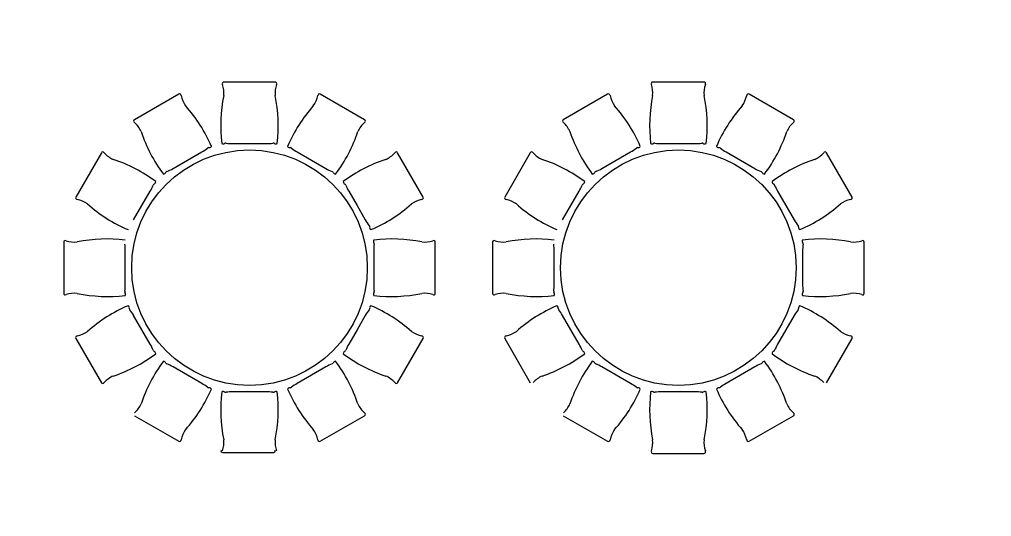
# Model space of a CAD drawing. Header units: millimetres. Extents: x 1443065 to 1517367, y 3763150 to 3779068.
# Drawn here: x 1447799 to 1448555, y 3766466 to 3766853 of the extents above; entities that cross this region are included whole.
import ezdxf

# ---------------------------------------------------------------- set-up
doc = ezdxf.new("R2010")
doc.units = ezdxf.units.MM
doc.layers.add('m-TAR_duvar', color=8, linetype='Continuous')
doc.layers.add('m-TFR_vitrifiye', color=1, linetype='Continuous')

msp = doc.modelspace()

# ---------------------------------------------------------------- hatches: boundary and pattern name
at = {"layer": 'm-TAR_duvar'}
h = msp.add_hatch(dxfattribs=at)
h.set_pattern_fill('ANSI33', color=256, scale=2)
h.set_pattern_definition([(45, (27620.463, -87954.953), (-8.98025612, 8.98025612), []), (45, (27629.443, -87954.953), (-8.98025612, 8.98025612), [6.35, -3.175])])
h.paths.add_polyline_path([(1454794.44, 3768891.25), (1454777.28, 3769060.22), (1454740.17, 3769224.96), (1454678.91, 3769382.58), (1454596.91, 3769530.2), (1454495.37, 3769665.05), (1454375.86, 3769783.46), (1454239.69, 3769884.92), (1454091.6, 3769966), (1453859.58, 3770075.21), (1453406.13, 3770314.52), (1453184.71, 3770444.62), (1451716.99, 3771328.64), (1451249.47, 3771588.02), (1451035.26, 3771685.46), (1450763.61, 3771809.03), (1450409.17, 3771939.61), (1448897.84, 3772143.01), (1447435.26, 3772002.72), (1445092.32, 3771120.18), (1445146.3, 3764847.08), (1454849.85, 3764847.08)])
h.paths.add_polyline_path([(1445185.96, 3764887.08), (1445132.56, 3771092.6), (1447444.38, 3771963.41), (1448897.07, 3772102.76), (1450399.48, 3771900.56), (1450748.39, 3771772.01), (1451018.7, 3771649.05), (1451231.46, 3771552.27), (1451696.97, 3771294), (1453164.25, 3770410.24), (1453386.65, 3770279.57), (1453841.71, 3770039.41), (1454073.47, 3769930.33), (1454218.03, 3769851.17), (1454349.7, 3769753.07), (1454465.16, 3769638.67), (1454563.29, 3769508.35), (1454642.62, 3769365.55), (1454701.81, 3769213.26), (1454737.73, 3769053.78), (1454754.47, 3768888.95), (1454809.3, 3764887.08)], flags=16)
h.paths.add_polyline_path([(1452002.28, 3765847.08), (1451882.28, 3765847.08), (1451882.28, 3765967.08), (1452002.28, 3765967.08)], flags=0)
h.paths.add_polyline_path([(1452782.41, 3765847.08), (1452782.41, 3765967.08), (1452902.41, 3765967.08), (1452902.41, 3765847.08)], flags=0)
h.paths.add_polyline_path([(1451282.28, 3765847.08), (1451162.28, 3765847.08), (1451162.28, 3765967.08), (1451282.28, 3765967.08)], flags=0)
h.paths.add_polyline_path([(1452002.41, 3766436.58), (1451902.41, 3766436.58), (1451902.41, 3766536.58), (1451902.48, 3766670.96), (1451282.41, 3766670.96), (1451282.41, 3766536.58), (1451282.41, 3766436.58), (1451182.41, 3766436.58), (1451182.41, 3766536.58), (1451227.41, 3766536.58), (1451227.41, 3766715.96), (1451912.48, 3766715.96), (1451912.48, 3766725.96), (1451957.48, 3766725.96), (1451957.48, 3766715.96), (1451957.48, 3766536.58), (1452002.41, 3766536.58)], flags=0)
h.paths.add_polyline_path([(1453715.4, 3765317.08), (1453715.4, 3765377.08), (1453775.4, 3765377.08), (1453775.4, 3765317.08)], flags=0)
h.paths.add_polyline_path([(1452782.41, 3766436.58), (1452782.41, 3766556.58), (1452902.41, 3766556.58), (1452902.41, 3766436.58)], flags=0)
h.paths.add_polyline_path([(1453675.3, 3765847.08), (1453675.3, 3765947.08), (1453775.3, 3765947.08), (1453775.3, 3765847.08)], flags=0)
h.paths.add_polyline_path([(1451957.48, 3766815.96), (1451912.48, 3766815.96), (1451912.48, 3767203.19), (1451227.41, 3767203.19), (1451227.41, 3767446.58), (1451287.41, 3767446.58), (1451287.41, 3767406.58), (1451267.41, 3767406.58), (1451267.41, 3767243.33), (1451917.48, 3767243.33), (1451917.48, 3767406.58), (1451897.48, 3767406.58), (1451897.48, 3767446.58), (1451957.48, 3767446.58), (1451957.48, 3767203.19)], flags=0)
h.paths.add_polyline_path([(1450402.41, 3765847.08), (1450282.41, 3765847.08), (1450282.41, 3765967.08), (1450402.41, 3765967.08)], flags=0)
h.paths.add_polyline_path([(1450272.24, 3765847.08), (1450172.24, 3765847.08), (1450172.24, 3765947.08), (1450272.24, 3765947.08)], flags=0)
h.paths.add_polyline_path([(1454209.8, 3765317.08), (1454209.8, 3765377.08), (1454269.8, 3765377.08), (1454269.8, 3765317.08)], flags=0)
h.paths.add_polyline_path([(1453675.3, 3766436.58), (1453675.3, 3766536.58), (1453775.3, 3766536.58), (1453775.3, 3766436.58)], flags=0)
h.paths.add_polyline_path([(1454209.8, 3765847.08), (1454209.8, 3765907.08), (1454269.8, 3765907.08), (1454269.8, 3765847.08)], flags=0)
h.paths.add_polyline_path([(1450402.41, 3766436.58), (1450282.41, 3766436.58), (1450282.41, 3766556.58), (1450402.41, 3766556.58)], flags=0)
h.paths.add_polyline_path([(1452782.41, 3767196.58), (1452782.41, 3767316.58), (1452902.41, 3767316.58), (1452902.41, 3767196.58)], flags=0)
h.paths.add_polyline_path([(1450272.41, 3766436.58), (1450172.41, 3766436.58), (1450172.41, 3766536.58), (1450272.41, 3766536.58)], flags=0)
h.paths.add_polyline_path([(1449584.07, 3765847.08), (1449484.07, 3765847.08), (1449484.07, 3765947.08), (1449584.07, 3765947.08)], flags=0)
h.paths.add_polyline_path([(1453675.3, 3767196.58), (1453675.3, 3767296.58), (1453775.3, 3767296.58), (1453775.3, 3767196.58)], flags=0)
h.paths.add_polyline_path([(1450402.41, 3767196.58), (1450282.41, 3767196.58), (1450282.41, 3767316.58), (1450402.41, 3767316.58)], flags=0)
h.paths.add_polyline_path([(1450272.41, 3767196.58), (1450172.41, 3767196.58), (1450172.41, 3767296.58), (1450272.41, 3767296.58)], flags=0)
h.paths.add_polyline_path([(1451957.48, 3767847.59), (1451897.48, 3767847.59), (1451897.48, 3767887.59), (1451917.48, 3767887.59), (1451917.48, 3768050.83), (1451267.41, 3768050.83), (1451267.41, 3767887.59), (1451287.41, 3767887.59), (1451287.41, 3767847.59), (1451227.41, 3767847.59), (1451227.41, 3768090.97), (1451912.48, 3768090.97), (1451912.48, 3768477.19), (1451957.48, 3768477.19), (1451957.48, 3768090.97)], flags=0)
h.paths.add_polyline_path([(1449584.07, 3766436.58), (1449484.07, 3766436.58), (1449484.07, 3766536.58), (1449584.07, 3766536.58)], flags=0)
h.paths.add_polyline_path([(1452782.41, 3767976.58), (1452782.41, 3768096.58), (1452902.41, 3768096.58), (1452902.41, 3767976.58)], flags=0)
h.paths.add_polyline_path([(1453675.3, 3767996.58), (1453675.3, 3768096.58), (1453775.3, 3768096.58), (1453775.3, 3767996.58)], flags=0)
h.paths.add_polyline_path([(1448737.73, 3765847.08), (1448577.73, 3765847.08), (1448577.73, 3765947.08), (1448692.73, 3765947.08), (1448692.73, 3766436.58), (1448577.73, 3766436.58), (1448577.73, 3766536.58), (1448737.73, 3766536.58), (1448737.73, 3766436.58), (1448737.73, 3765947.08)], flags=0)
h.paths.add_polyline_path([(1450402.41, 3767976.58), (1450282.41, 3767976.58), (1450282.41, 3768096.58), (1450402.41, 3768096.58)], flags=0)
h.paths.add_polyline_path([(1450272.41, 3767996.58), (1450172.41, 3767996.58), (1450172.41, 3768096.58), (1450272.41, 3768096.58)], flags=0)
h.paths.add_polyline_path([(1451957.48, 3768567.19), (1451912.48, 3768567.19), (1451912.48, 3768577.19), (1451227.41, 3768577.19), (1451227.41, 3768756.58), (1451172.41, 3768756.58), (1451172.41, 3768856.58), (1451282.41, 3768856.58), (1451282.41, 3768756.58), (1451282.41, 3768622.19), (1451902.48, 3768622.19), (1451902.48, 3768756.58), (1451902.41, 3768756.58), (1451902.41, 3768856.58), (1452002.41, 3768856.58), (1452002.41, 3768756.58), (1451957.48, 3768756.58), (1451957.48, 3768577.19)], flags=0)
h.paths.add_polyline_path([(1452002.41, 3768756.58), (1451902.41, 3768756.58), (1451902.41, 3768856.58), (1452002.41, 3768856.58)], flags=0)
h.paths.add_polyline_path([(1452782.41, 3768736.58), (1452782.41, 3768856.58), (1452902.41, 3768856.58), (1452902.41, 3768736.58)], flags=0)
h.paths.add_polyline_path([(1448737.74, 3767196.58), (1448577.74, 3767196.58), (1448577.74, 3767296.58), (1448737.74, 3767296.58)], flags=0)
h.paths.add_polyline_path([(1453675.3, 3768756.58), (1453675.3, 3768856.58), (1453775.3, 3768856.58), (1453775.3, 3768756.58)], flags=0)
h.paths.add_polyline_path([(1450402.41, 3768736.58), (1450282.41, 3768736.58), (1450282.41, 3768856.58), (1450402.41, 3768856.58)], flags=0)
h.paths.add_polyline_path([(1447937.73, 3765847.08), (1447837.73, 3765847.08), (1447837.73, 3765947.08), (1447937.73, 3765947.08)], flags=0)
h.paths.add_polyline_path([(1450272.41, 3768756.58), (1450172.41, 3768756.58), (1450172.41, 3768856.58), (1450272.41, 3768856.58)], flags=0)
h.paths.add_polyline_path([(1453744.51, 3768902.52), (1453693.08, 3768933.43), (1453723.98, 3768984.86), (1453775.41, 3768953.95)], flags=0)
h.paths.add_polyline_path([(1452002.41, 3769327.08), (1451882.41, 3769327.08), (1451882.41, 3769447.08), (1452002.41, 3769447.08)], flags=0)
h.paths.add_polyline_path([(1447937.73, 3766436.58), (1447837.73, 3766436.58), (1447837.73, 3766536.58), (1447937.73, 3766536.58)], flags=0)
h.paths.add_polyline_path([(1451282.41, 3769327.08), (1451162.41, 3769327.08), (1451162.41, 3769447.08), (1451282.41, 3769447.08)], flags=0)
h.paths.add_polyline_path([(1448737.73, 3767996.58), (1448577.73, 3767996.58), (1448577.73, 3768096.58), (1448737.73, 3768096.58)], flags=0)
h.paths.add_polyline_path([(1449584.07, 3768756.58), (1449484.07, 3768756.58), (1449484.07, 3768856.58), (1449584.07, 3768856.58)], flags=0)
h.paths.add_polyline_path([(1450402.41, 3769327.08), (1450282.41, 3769327.08), (1450282.41, 3769447.08), (1450402.41, 3769447.08)], flags=0)
h.paths.add_polyline_path([(1447937.73, 3767196.58), (1447837.73, 3767196.58), (1447837.73, 3767296.58), (1447937.73, 3767296.58)], flags=0)
h.paths.add_polyline_path([(1450272.41, 3769347.08), (1450172.41, 3769347.08), (1450172.41, 3769447.08), (1450272.41, 3769447.08)], flags=0)
h.paths.add_polyline_path([(1448737.73, 3768676.58), (1448637.73, 3768676.58), (1448637.73, 3768856.58), (1448737.73, 3768856.58)], flags=0)
h.paths.add_polyline_path([(1449584.07, 3769347.08), (1449484.07, 3769347.08), (1449484.07, 3769447.08), (1449584.07, 3769447.08)], flags=0)
h.paths.add_polyline_path([(1447037.73, 3765847.08), (1446937.73, 3765847.08), (1446937.73, 3765947.08), (1447037.73, 3765947.08)], flags=0)
h.paths.add_polyline_path([(1447937.73, 3767996.58), (1447837.73, 3767996.58), (1447837.73, 3768096.58), (1447937.73, 3768096.58)], flags=0)
h.paths.add_polyline_path([(1447037.73, 3766436.58), (1446937.73, 3766436.58), (1446937.73, 3766536.58), (1447037.73, 3766536.58)], flags=0)
h.paths.add_polyline_path([(1451282.41, 3770304.32), (1451182.41, 3770304.32), (1451182.41, 3770444.32), (1451212.41, 3770486.32), (1451322.41, 3770421.32)], flags=0)
h.paths.add_polyline_path([(1447037.73, 3767196.58), (1446937.73, 3767196.58), (1446937.73, 3767296.58), (1447037.73, 3767296.58)], flags=0)
h.paths.add_polyline_path([(1448737.73, 3769347.08), (1448637.73, 3769347.08), (1448637.73, 3769447.08), (1448737.73, 3769447.08)], flags=0)
h.paths.add_polyline_path([(1447937.73, 3768756.58), (1447837.73, 3768756.58), (1447837.73, 3768856.58), (1447937.73, 3768856.58)], flags=0)
h.paths.add_polyline_path([(1450382.41, 3770315.63), (1450282.41, 3770315.63), (1450282.41, 3770415.63), (1450382.41, 3770415.63)], flags=0)
h.paths.add_polyline_path([(1450272.41, 3770315.63), (1450172.41, 3770315.63), (1450172.41, 3770415.63), (1450272.41, 3770415.63)], flags=0)
h.paths.add_polyline_path([(1446297.73, 3765847.08), (1446137.73, 3765847.08), (1446137.73, 3765947.08), (1446137.73, 3766436.58), (1446137.73, 3766536.58), (1446137.74, 3767196.58), (1446137.74, 3767296.58), (1446137.73, 3767996.58), (1446137.73, 3768096.58), (1446297.73, 3768096.58), (1446297.73, 3767996.58), (1446167.73, 3767996.58), (1446167.74, 3767296.58), (1446297.74, 3767296.58), (1446297.74, 3767196.58), (1446167.74, 3767196.58), (1446167.74, 3766536.58), (1446297.73, 3766536.58), (1446297.73, 3766436.58), (1446182.73, 3766436.58), (1446182.73, 3765947.08), (1446297.73, 3765947.08)], flags=0)
h.paths.add_polyline_path([(1447037.73, 3767996.58), (1446937.73, 3767996.58), (1446937.73, 3768096.58), (1447037.73, 3768096.58)], flags=0)
h.paths.add_polyline_path([(1449584.07, 3770315.63), (1449484.07, 3770315.63), (1449484.07, 3770415.63), (1449584.07, 3770415.63)], flags=0)
h.paths.add_polyline_path([(1447937.73, 3769347.08), (1447837.73, 3769347.08), (1447837.73, 3769447.08), (1447937.73, 3769447.08)], flags=0)
h.paths.add_polyline_path([(1450382.41, 3770936.73), (1450282.41, 3770936.73), (1450282.41, 3771036.73), (1450382.41, 3771036.73)], flags=0)
h.paths.add_polyline_path([(1450272.41, 3770936.73), (1450172.41, 3770936.73), (1450172.41, 3771036.73), (1450272.41, 3771036.73)], flags=0)
h.paths.add_polyline_path([(1447037.73, 3768756.58), (1446937.73, 3768756.58), (1446937.73, 3768811.58), (1446237.73, 3768811.58), (1446237.73, 3768676.58), (1446137.73, 3768676.58), (1446137.73, 3768856.58), (1446237.73, 3768856.58), (1446937.73, 3768856.58), (1447037.73, 3768856.58)], flags=0)
h.paths.add_polyline_path([(1448737.73, 3770315.63), (1448637.73, 3770315.63), (1448637.73, 3770415.63), (1448737.73, 3770415.63)], flags=0)
h.paths.add_polyline_path([(1449584.07, 3770936.73), (1449484.07, 3770936.73), (1449484.07, 3771036.73), (1449584.07, 3771036.73)], flags=0)
h.paths.add_polyline_path([(1447037.73, 3769347.08), (1446937.73, 3769347.08), (1446937.73, 3769447.08), (1447037.73, 3769447.08)], flags=0)
h.paths.add_polyline_path([(1447937.73, 3770315.63), (1447837.73, 3770315.63), (1447837.73, 3770415.63), (1447937.73, 3770415.63)], flags=0)
h.paths.add_polyline_path([(1448737.73, 3770936.73), (1448637.73, 3770936.73), (1448637.73, 3771036.73), (1448737.73, 3771036.73)], flags=0)
h.paths.add_polyline_path([(1447937.73, 3770936.73), (1447837.73, 3770936.73), (1447837.73, 3770994.84), (1447050.81, 3770749.36), (1446602.71, 3770578.53), (1446587.72, 3770615.63), (1447037.72, 3770787.18), (1447837.73, 3771036.74), (1447837.73, 3771036.73), (1447937.73, 3771036.73)], flags=0)
h.paths.add_polyline_path([(1446237.73, 3769347.08), (1446137.73, 3769347.08), (1446137.73, 3769447.08), (1446237.73, 3769447.08)], flags=0)
h.paths.add_polyline_path([(1447037.73, 3770315.63), (1446937.73, 3770315.63), (1446937.73, 3770415.63), (1447037.73, 3770415.63)], flags=0)
h.paths.add_polyline_path([(1448660.01, 3771597.82), (1447860.1, 3771521.18), (1447552.68, 3771491.72), (1447491.35, 3771468.18), (1447044.88, 3771300), (1446969.92, 3771271.77), (1446669.55, 3771158.63), (1446594.78, 3771130.46), (1446580.68, 3771167.89), (1446655.55, 3771196.09), (1446955.91, 3771309.24), (1447030.68, 3771337.4), (1447477.02, 3771505.52), (1447543.43, 3771531.02), (1447856.29, 3771561), (1448656.29, 3771637.64), (1448735.81, 3771645.27), (1448739.63, 3771605.46)], flags=0)
h.paths.add_polyline_path([(1446237.73, 3770315.63), (1446137.73, 3770315.63), (1446137.73, 3770415.63), (1446237.73, 3770415.63)], flags=0)
h.paths.add_polyline_path([(1445658.49, 3770330.63), (1445618.49, 3770330.63), (1445618.49, 3770415.63), (1445658.49, 3770415.63)], flags=0)
h.paths.add_polyline_path([(1446219.64, 3770989.15), (1446144.77, 3770960.95), (1446130.67, 3770998.39), (1446205.54, 3771026.59)], flags=0)
h.paths.add_polyline_path([(1445657.98, 3770633.33), (1445617.98, 3770633.33), (1445617.98, 3770676.33), (1445622.15, 3770718.96), (1445637.3, 3770759.27), (1445660.29, 3770795.68), (1445690.16, 3770826.69), (1445725.69, 3770851.02), (1445765.4, 3770867.66), (1445807.98, 3770875.83), (1445820.98, 3770837.33), (1445785.48, 3770830.15), (1445752.15, 3770815.88), (1445722.26, 3770795.37), (1445696.95, 3770769.42), (1445677.21, 3770739.01), (1445663.79, 3770705.34), (1445658.98, 3770670.83)], flags=0)

# ---------------------------------------------------------------- linework, layer by layer
at = {"layer": 'm-TFR_vitrifiye'}
for p, q in [((1447997.46, 3766804.15), (1447957.66, 3766804.15)), ((1447997.46, 3766804.15), (1447957.66, 3766804.15)), ((1448331.03, 3766804.15), (1448291.23, 3766804.15)), ((1448331.03, 3766804.15), (1448291.23, 3766804.15)), ((1447922.54, 3766794.74), (1447888.07, 3766774.84)), ((1447922.54, 3766794.74), (1447888.07, 3766774.84)), ((1448067.05, 3766774.84), (1448032.58, 3766794.74)), ((1448067.05, 3766774.84), (1448032.58, 3766794.74)), ((1448256.11, 3766794.74), (1448221.64, 3766774.84)), ((1448256.11, 3766794.74), (1448221.64, 3766774.84)), ((1448400.62, 3766774.84), (1448366.15, 3766794.74)), ((1448400.62, 3766774.84), (1448366.15, 3766794.74)), ((1447964.68, 3766756.22), (1447977.56, 3766756.22)), ((1447964.68, 3766756.22), (1447977.56, 3766756.22)), ((1447977.56, 3766756.22), (1447990.44, 3766756.22)), ((1447977.56, 3766756.22), (1447990.44, 3766756.22)), ((1448298.25, 3766756.22), (1448311.13, 3766756.22)), ((1448298.25, 3766756.22), (1448311.13, 3766756.22)), ((1448311.13, 3766756.22), (1448324.01, 3766756.22)), ((1448311.13, 3766756.22), (1448324.01, 3766756.22)), ((1447862.36, 3766749.13), (1447842.46, 3766714.66)), ((1447862.36, 3766749.13), (1447842.46, 3766714.66)), ((1447929.27, 3766743.28), (1447940.42, 3766749.72)), ((1447929.27, 3766743.28), (1447940.42, 3766749.72)), ((1448014.69, 3766749.72), (1448025.85, 3766743.28)), ((1448014.69, 3766749.72), (1448025.85, 3766743.28)), ((1448112.66, 3766714.66), (1448092.76, 3766749.13)), ((1448112.66, 3766714.66), (1448092.76, 3766749.13)), ((1448195.93, 3766749.13), (1448176.03, 3766714.66)), ((1448195.93, 3766749.13), (1448176.03, 3766714.66)), ((1448262.84, 3766743.28), (1448273.99, 3766749.72)), ((1448262.84, 3766743.28), (1448273.99, 3766749.72)), ((1448348.26, 3766749.72), (1448359.42, 3766743.28)), ((1448348.26, 3766749.72), (1448359.42, 3766743.28)), ((1448446.23, 3766714.66), (1448426.32, 3766749.13)), ((1448446.23, 3766714.66), (1448426.32, 3766749.13)), ((1447918.11, 3766736.84), (1447929.27, 3766743.28)), ((1447918.11, 3766736.84), (1447929.27, 3766743.28)), ((1448025.85, 3766743.28), (1448037.01, 3766736.84)), ((1448025.85, 3766743.28), (1448037.01, 3766736.84)), ((1448251.68, 3766736.84), (1448262.84, 3766743.28)), ((1448251.68, 3766736.84), (1448262.84, 3766743.28)), ((1448359.42, 3766743.28), (1448370.58, 3766736.84)), ((1448359.42, 3766743.28), (1448370.58, 3766736.84)), ((1447893.91, 3766707.93), (1447900.36, 3766719.09)), ((1447893.91, 3766707.93), (1447900.36, 3766719.09)), ((1448054.76, 3766719.09), (1448061.2, 3766707.93)), ((1448054.76, 3766719.09), (1448061.2, 3766707.93)), ((1448227.48, 3766707.93), (1448233.92, 3766719.09)), ((1448227.48, 3766707.93), (1448233.92, 3766719.09)), ((1448388.33, 3766719.09), (1448394.77, 3766707.93)), ((1448388.33, 3766719.09), (1448394.77, 3766707.93)), ((1447887.47, 3766696.77), (1447893.91, 3766707.93)), ((1447887.47, 3766696.77), (1447893.91, 3766707.93)), ((1448061.2, 3766707.93), (1448067.64, 3766696.77)), ((1448061.2, 3766707.93), (1448067.64, 3766696.77)), ((1448221.04, 3766696.77), (1448227.48, 3766707.93)), ((1448221.04, 3766696.77), (1448227.48, 3766707.93)), ((1448394.77, 3766707.93), (1448401.21, 3766696.77)), ((1448394.77, 3766707.93), (1448401.21, 3766696.77)), ((1447833.05, 3766679.54), (1447833.05, 3766639.74)), ((1447833.05, 3766679.54), (1447833.05, 3766639.74)), ((1448122.07, 3766639.74), (1448122.07, 3766679.54)), ((1448122.07, 3766639.74), (1448122.07, 3766679.54)), ((1448166.62, 3766679.54), (1448166.62, 3766639.74)), ((1448166.62, 3766679.54), (1448166.62, 3766639.74)), ((1448455.64, 3766639.74), (1448455.64, 3766679.54)), ((1448455.64, 3766639.74), (1448455.64, 3766679.54)), ((1447880.97, 3766659.64), (1447880.97, 3766672.52)), ((1447880.97, 3766659.64), (1447880.97, 3766672.52)), ((1448074.14, 3766672.52), (1448074.14, 3766659.64)), ((1448074.14, 3766672.52), (1448074.14, 3766659.64)), ((1448214.54, 3766659.64), (1448214.54, 3766672.52)), ((1448214.54, 3766659.64), (1448214.54, 3766672.52)), ((1448407.71, 3766672.52), (1448407.71, 3766659.64)), ((1448407.71, 3766672.52), (1448407.71, 3766659.64)), ((1447880.97, 3766646.76), (1447880.97, 3766659.64)), ((1447880.97, 3766646.76), (1447880.97, 3766659.64)), ((1448074.14, 3766659.64), (1448074.14, 3766646.76)), ((1448074.14, 3766659.64), (1448074.14, 3766646.76)), ((1448214.54, 3766646.76), (1448214.54, 3766659.64)), ((1448214.54, 3766646.76), (1448214.54, 3766659.64)), ((1448407.71, 3766659.64), (1448407.71, 3766646.76)), ((1448407.71, 3766659.64), (1448407.71, 3766646.76)), ((1447893.91, 3766611.35), (1447887.47, 3766622.5)), ((1447893.91, 3766611.35), (1447887.47, 3766622.5)), ((1448067.64, 3766622.5), (1448061.2, 3766611.35)), ((1448067.64, 3766622.5), (1448061.2, 3766611.35)), ((1448227.48, 3766611.35), (1448221.04, 3766622.5)), ((1448227.48, 3766611.35), (1448221.04, 3766622.5)), ((1448401.21, 3766622.5), (1448394.77, 3766611.35)), ((1448401.21, 3766622.5), (1448394.77, 3766611.35)), ((1447900.36, 3766600.19), (1447893.91, 3766611.35)), ((1447900.36, 3766600.19), (1447893.91, 3766611.35)), ((1448061.2, 3766611.35), (1448054.76, 3766600.19)), ((1448061.2, 3766611.35), (1448054.76, 3766600.19)), ((1448233.92, 3766600.19), (1448227.48, 3766611.35)), ((1448233.92, 3766600.19), (1448227.48, 3766611.35)), ((1448394.77, 3766611.35), (1448388.33, 3766600.19)), ((1448394.77, 3766611.35), (1448388.33, 3766600.19)), ((1447842.46, 3766604.62), (1447862.36, 3766570.15)), ((1447842.46, 3766604.62), (1447862.36, 3766570.15)), ((1448092.76, 3766570.15), (1448112.66, 3766604.62)), ((1448092.76, 3766570.15), (1448112.66, 3766604.62)), ((1448176.03, 3766604.62), (1448195.93, 3766570.15)), ((1448176.03, 3766604.62), (1448195.93, 3766570.15)), ((1448426.32, 3766570.15), (1448446.23, 3766604.62)), ((1448426.32, 3766570.15), (1448446.23, 3766604.62)), ((1447929.27, 3766575.99), (1447918.11, 3766582.44)), ((1447929.27, 3766575.99), (1447918.11, 3766582.44)), ((1448037.01, 3766582.44), (1448025.85, 3766575.99)), ((1448037.01, 3766582.44), (1448025.85, 3766575.99)), ((1448262.84, 3766575.99), (1448251.68, 3766582.44)), ((1448262.84, 3766575.99), (1448251.68, 3766582.44)), ((1448370.58, 3766582.44), (1448359.42, 3766575.99)), ((1448370.58, 3766582.44), (1448359.42, 3766575.99)), ((1447940.42, 3766569.55), (1447929.27, 3766575.99)), ((1447940.42, 3766569.55), (1447929.27, 3766575.99)), ((1448025.85, 3766575.99), (1448014.69, 3766569.55)), ((1448025.85, 3766575.99), (1448014.69, 3766569.55)), ((1448273.99, 3766569.55), (1448262.84, 3766575.99)), ((1448273.99, 3766569.55), (1448262.84, 3766575.99)), ((1448359.42, 3766575.99), (1448348.26, 3766569.55)), ((1448359.42, 3766575.99), (1448348.26, 3766569.55)), ((1447977.56, 3766563.05), (1447964.68, 3766563.05)), ((1447977.56, 3766563.05), (1447964.68, 3766563.05)), ((1447990.44, 3766563.05), (1447977.56, 3766563.05)), ((1447990.44, 3766563.05), (1447977.56, 3766563.05)), ((1448311.13, 3766563.05), (1448298.25, 3766563.05)), ((1448311.13, 3766563.05), (1448298.25, 3766563.05)), ((1448324.01, 3766563.05), (1448311.13, 3766563.05)), ((1448324.01, 3766563.05), (1448311.13, 3766563.05)), ((1447888.07, 3766544.44), (1447922.54, 3766524.54)), ((1447888.07, 3766544.44), (1447922.54, 3766524.54)), ((1448032.58, 3766524.54), (1448067.05, 3766544.44)), ((1448032.58, 3766524.54), (1448067.05, 3766544.44)), ((1448221.64, 3766544.44), (1448256.11, 3766524.54)), ((1448221.64, 3766544.44), (1448256.11, 3766524.54)), ((1448366.15, 3766524.54), (1448400.62, 3766544.44)), ((1448366.15, 3766524.54), (1448400.62, 3766544.44)), ((1447956.59, 3766515.78), (1447996.4, 3766515.78)), ((1447956.59, 3766515.78), (1447996.4, 3766515.78)), ((1448291.23, 3766515.13), (1448331.03, 3766515.13)), ((1448291.23, 3766515.13), (1448331.03, 3766515.13))]:
    msp.add_line(p, q, dxfattribs=at)
for centre in [(1447977.56, 3766659.64), (1447977.56, 3766659.64), (1448311.13, 3766659.64), (1448311.13, 3766659.64)]:
    msp.add_circle(centre, 91.63, dxfattribs=at)
for centre, radius, start, end in [((1447957.65, 3766802.9), 1.25, 89.82922, 211.49993), ((1447957.65, 3766802.9), 1.25, 89.82922, 211.49993), ((1447936.18, 3766795.63), 21.46, 354.55133, 17.96612), ((1447936.18, 3766795.63), 21.46, 354.55133, 17.96612), ((1447997.46, 3766802.9), 1.25, 328.50007, 90.17078), ((1447997.46, 3766802.9), 1.25, 328.50007, 90.17078), ((1448018.94, 3766795.63), 21.46, 162.03388, 185.44867), ((1448018.94, 3766795.63), 21.46, 162.03388, 185.44867), ((1448291.22, 3766802.9), 1.25, 89.82922, 211.49993), ((1448291.22, 3766802.9), 1.25, 89.82922, 211.49993), ((1448269.75, 3766795.63), 21.46, 354.55133, 17.96612), ((1448269.75, 3766795.63), 21.46, 354.55133, 17.96612), ((1448331.03, 3766802.9), 1.25, 328.50007, 90.17078), ((1448331.03, 3766802.9), 1.25, 328.50007, 90.17078), ((1448352.51, 3766795.63), 21.46, 162.03388, 185.44867), ((1448352.51, 3766795.63), 21.46, 162.03388, 185.44867), ((1447923.17, 3766793.66), 1.25, 358.50007, 120.17078), ((1447923.17, 3766793.66), 1.25, 358.50007, 120.17078), ((1447945.4, 3766798.1), 21.46, 192.03388, 215.44867), ((1447945.4, 3766798.1), 21.46, 192.03388, 215.44867), ((1448072.12, 3766770.14), 116.96, 168.43567, 186.83625), ((1448072.12, 3766770.14), 116.96, 168.43567, 186.83625), ((1447882.99, 3766770.14), 116.96, 353.16375, 11.56433), ((1447882.99, 3766770.14), 116.96, 353.16375, 11.56433), ((1448009.71, 3766798.1), 21.46, 324.55133, 347.96612), ((1448009.71, 3766798.1), 21.46, 324.55133, 347.96612), ((1448031.95, 3766793.66), 1.25, 59.82922, 181.49993), ((1448031.95, 3766793.66), 1.25, 59.82922, 181.49993), ((1448256.74, 3766793.66), 1.25, 358.50007, 120.17078), ((1448256.74, 3766793.66), 1.25, 358.50007, 120.17078), ((1448278.97, 3766798.1), 21.46, 192.03388, 215.44867), ((1448278.97, 3766798.1), 21.46, 192.03388, 215.44867), ((1448405.69, 3766770.14), 116.96, 168.43567, 186.83625), ((1448405.69, 3766770.14), 116.96, 168.43567, 186.83625), ((1448216.56, 3766770.14), 116.96, 353.16375, 11.56433), ((1448216.56, 3766770.14), 116.96, 353.16375, 11.56433), ((1448343.28, 3766798.1), 21.46, 324.55133, 347.96612), ((1448343.28, 3766798.1), 21.46, 324.55133, 347.96612), ((1448365.52, 3766793.66), 1.25, 59.82922, 181.49993), ((1448365.52, 3766793.66), 1.25, 59.82922, 181.49993), ((1447840.41, 3766708.06), 116.96, 23.16375, 41.56433), ((1447840.41, 3766708.06), 116.96, 23.16375, 41.56433), ((1448114.71, 3766708.06), 116.96, 138.43567, 156.83625), ((1448114.71, 3766708.06), 116.96, 138.43567, 156.83625), ((1448173.98, 3766708.06), 116.96, 23.16375, 41.56433), ((1448173.98, 3766708.06), 116.96, 23.16375, 41.56433), ((1448448.27, 3766708.06), 116.96, 138.43567, 156.83625), ((1448448.27, 3766708.06), 116.96, 138.43567, 156.83625), ((1447888.69, 3766773.75), 1.25, 119.82922, 241.49993), ((1447888.69, 3766773.75), 1.25, 119.82922, 241.49993), ((1447873.73, 3766756.72), 21.46, 24.55133, 47.96612), ((1447873.73, 3766756.72), 21.46, 24.55133, 47.96612), ((1448081.39, 3766756.72), 21.46, 132.03388, 155.44867), ((1448081.39, 3766756.72), 21.46, 132.03388, 155.44867), ((1448066.43, 3766773.75), 1.25, 298.50007, 60.17078), ((1448066.43, 3766773.75), 1.25, 298.50007, 60.17078), ((1448222.26, 3766773.75), 1.25, 119.82922, 241.49993), ((1448222.26, 3766773.75), 1.25, 119.82922, 241.49993), ((1448207.29, 3766756.72), 21.46, 24.55133, 47.96612), ((1448207.29, 3766756.72), 21.46, 24.55133, 47.96612), ((1448414.96, 3766756.72), 21.46, 132.03388, 155.44867), ((1448414.96, 3766756.72), 21.46, 132.03388, 155.44867), ((1448400, 3766773.75), 1.25, 298.50007, 60.17078), ((1448400, 3766773.75), 1.25, 298.50007, 60.17078), ((1448004.2, 3766802.62), 116.96, 198.43567, 216.83625), ((1448004.2, 3766802.62), 116.96, 198.43567, 216.83625), ((1447950.92, 3766802.62), 116.96, 323.16375, 341.56433), ((1447950.92, 3766802.62), 116.96, 323.16375, 341.56433), ((1448337.77, 3766802.62), 116.96, 198.43567, 216.83625), ((1448337.77, 3766802.62), 116.96, 198.43567, 216.83625), ((1448284.49, 3766802.62), 116.96, 323.16375, 341.56433), ((1448284.49, 3766802.62), 116.96, 323.16375, 341.56433), ((1447916.2, 3766790.74), 47.64, 300.56992, 307.02957), ((1447916.2, 3766790.74), 47.64, 300.56992, 307.02957), ((1447945.77, 3766751.92), 1.19, 93.4625, 138.24639), ((1447945.77, 3766751.92), 1.19, 93.4625, 138.24639), ((1447946.1, 3766755.27), 2.2, 259.52362, 326.80387), ((1447946.1, 3766755.27), 2.2, 259.52362, 326.80387), ((1447956.99, 3766758.18), 2.2, 243.19613, 310.47638), ((1447956.99, 3766758.18), 2.2, 243.19613, 310.47638), ((1447958.95, 3766755.45), 1.19, 71.75361, 116.5375), ((1447958.95, 3766755.45), 1.19, 71.75361, 116.5375), ((1447965.15, 3766803.85), 47.64, 262.97043, 269.43008), ((1447965.15, 3766803.85), 47.64, 262.97043, 269.43008), ((1447989.97, 3766803.85), 47.64, 270.56992, 277.02957), ((1447989.97, 3766803.85), 47.64, 270.56992, 277.02957), ((1447996.17, 3766755.45), 1.19, 63.4625, 108.24639), ((1447996.17, 3766755.45), 1.19, 63.4625, 108.24639), ((1447998.13, 3766758.18), 2.2, 229.52362, 296.80387), ((1447998.13, 3766758.18), 2.2, 229.52362, 296.80387), ((1448009.02, 3766755.27), 2.2, 213.19613, 280.47638), ((1448009.02, 3766755.27), 2.2, 213.19613, 280.47638), ((1448009.34, 3766751.92), 1.19, 41.75361, 86.5375), ((1448009.34, 3766751.92), 1.19, 41.75361, 86.5375), ((1448038.92, 3766790.74), 47.64, 232.97043, 239.43008), ((1448038.92, 3766790.74), 47.64, 232.97043, 239.43008), ((1448249.77, 3766790.74), 47.64, 300.56992, 307.02957), ((1448249.77, 3766790.74), 47.64, 300.56992, 307.02957), ((1448279.34, 3766751.92), 1.19, 93.4625, 138.24639), ((1448279.34, 3766751.92), 1.19, 93.4625, 138.24639), ((1448279.67, 3766755.27), 2.2, 259.52362, 326.80387), ((1448279.67, 3766755.27), 2.2, 259.52362, 326.80387), ((1448290.56, 3766758.18), 2.2, 243.19613, 310.47638), ((1448290.56, 3766758.18), 2.2, 243.19613, 310.47638), ((1448292.52, 3766755.45), 1.19, 71.75361, 116.5375), ((1448292.52, 3766755.45), 1.19, 71.75361, 116.5375), ((1448298.72, 3766803.85), 47.64, 262.97043, 269.43008), ((1448298.72, 3766803.85), 47.64, 262.97043, 269.43008), ((1448323.54, 3766803.85), 47.64, 270.56992, 277.02957), ((1448323.54, 3766803.85), 47.64, 270.56992, 277.02957), ((1448329.74, 3766755.45), 1.19, 63.4625, 108.24639), ((1448329.74, 3766755.45), 1.19, 63.4625, 108.24639), ((1448331.7, 3766758.18), 2.2, 229.52362, 296.80387), ((1448331.7, 3766758.18), 2.2, 229.52362, 296.80387), ((1448342.59, 3766755.27), 2.2, 213.19613, 280.47638), ((1448342.59, 3766755.27), 2.2, 213.19613, 280.47638), ((1448342.91, 3766751.92), 1.19, 41.75361, 86.5375), ((1448342.91, 3766751.92), 1.19, 41.75361, 86.5375), ((1448372.49, 3766790.74), 47.64, 232.97043, 239.43008), ((1448372.49, 3766790.74), 47.64, 232.97043, 239.43008), ((1447863.44, 3766748.51), 1.25, 28.50007, 150.17078), ((1447863.44, 3766748.51), 1.25, 28.50007, 150.17078), ((1447880.48, 3766763.47), 21.46, 222.03388, 245.44867), ((1447880.48, 3766763.47), 21.46, 222.03388, 245.44867), ((1448074.64, 3766763.47), 21.46, 294.55133, 317.96612), ((1448074.64, 3766763.47), 21.46, 294.55133, 317.96612), ((1448091.67, 3766748.51), 1.25, 29.82922, 151.49993), ((1448091.67, 3766748.51), 1.25, 29.82922, 151.49993), ((1448197.01, 3766748.51), 1.25, 28.50007, 150.17078), ((1448197.01, 3766748.51), 1.25, 28.50007, 150.17078), ((1448214.05, 3766763.47), 21.46, 222.03388, 245.44867), ((1448214.05, 3766763.47), 21.46, 222.03388, 245.44867), ((1448408.21, 3766763.47), 21.46, 294.55133, 317.96612), ((1448408.21, 3766763.47), 21.46, 294.55133, 317.96612), ((1448425.24, 3766748.51), 1.25, 29.82922, 151.49993), ((1448425.24, 3766748.51), 1.25, 29.82922, 151.49993), ((1447834.58, 3766633), 116.96, 53.16375, 71.56433), ((1447834.58, 3766633), 116.96, 53.16375, 71.56433), ((1448120.54, 3766633), 116.96, 108.43567, 126.83625), ((1448120.54, 3766633), 116.96, 108.43567, 126.83625), ((1448168.15, 3766633), 116.96, 53.16375, 71.56433), ((1448168.15, 3766633), 116.96, 53.16375, 71.56433), ((1448454.11, 3766633), 116.96, 108.43567, 126.83625), ((1448454.11, 3766633), 116.96, 108.43567, 126.83625), ((1447910.47, 3766734.7), 2.2, 273.19613, 340.47638), ((1447910.47, 3766734.7), 2.2, 273.19613, 340.47638), ((1447913.54, 3766733.3), 1.19, 101.75361, 146.5375), ((1447913.54, 3766733.3), 1.19, 101.75361, 146.5375), ((1447894.7, 3766778.33), 47.64, 292.97043, 299.43008), ((1447894.7, 3766778.33), 47.64, 292.97043, 299.43008), ((1448060.41, 3766778.33), 47.64, 240.56992, 247.02957), ((1448060.41, 3766778.33), 47.64, 240.56992, 247.02957), ((1448041.58, 3766733.3), 1.19, 33.4625, 78.2464), ((1448041.58, 3766733.3), 1.19, 33.4625, 78.2464), ((1448044.65, 3766734.7), 2.2, 199.52362, 266.80387), ((1448044.65, 3766734.7), 2.2, 199.52362, 266.80387), ((1448244.04, 3766734.7), 2.2, 273.19613, 340.47638), ((1448244.04, 3766734.7), 2.2, 273.19613, 340.47638), ((1448247.11, 3766733.3), 1.19, 101.75361, 146.5375), ((1448247.11, 3766733.3), 1.19, 101.75361, 146.5375), ((1448228.27, 3766778.33), 47.64, 292.97043, 299.43008), ((1448228.27, 3766778.33), 47.64, 292.97043, 299.43008), ((1448393.98, 3766778.33), 47.64, 240.56992, 247.02957), ((1448393.98, 3766778.33), 47.64, 240.56992, 247.02957), ((1448375.15, 3766733.3), 1.19, 33.4625, 78.2464), ((1448375.15, 3766733.3), 1.19, 33.4625, 78.2464), ((1448378.22, 3766734.7), 2.2, 199.52362, 266.80387), ((1448378.22, 3766734.7), 2.2, 199.52362, 266.80387), ((1447858.87, 3766742.49), 47.64, 330.56992, 337.02957), ((1447858.87, 3766742.49), 47.64, 330.56992, 337.02957), ((1447903.89, 3766723.66), 1.19, 123.4625, 168.24639), ((1447903.89, 3766723.66), 1.19, 123.4625, 168.24639), ((1447902.5, 3766726.73), 2.2, 289.52362, 356.80387), ((1447902.5, 3766726.73), 2.2, 289.52362, 356.80387), ((1448052.62, 3766726.73), 2.2, 183.19613, 250.47638), ((1448052.62, 3766726.73), 2.2, 183.19613, 250.47638), ((1448051.22, 3766723.66), 1.19, 11.75361, 56.5375), ((1448051.22, 3766723.66), 1.19, 11.75361, 56.5375), ((1448096.25, 3766742.49), 47.64, 202.97043, 209.43008), ((1448096.25, 3766742.49), 47.64, 202.97043, 209.43008), ((1448192.44, 3766742.49), 47.64, 330.56992, 337.02957), ((1448192.44, 3766742.49), 47.64, 330.56992, 337.02957), ((1448237.46, 3766723.66), 1.19, 123.4625, 168.24639), ((1448237.46, 3766723.66), 1.19, 123.4625, 168.24639), ((1448236.07, 3766726.73), 2.2, 289.52362, 356.80387), ((1448236.07, 3766726.73), 2.2, 289.52362, 356.80387), ((1448386.19, 3766726.73), 2.2, 183.19613, 250.47638), ((1448386.19, 3766726.73), 2.2, 183.19613, 250.47638), ((1448384.79, 3766723.66), 1.19, 11.75361, 56.5375), ((1448384.79, 3766723.66), 1.19, 11.75361, 56.5375), ((1448429.82, 3766742.49), 47.64, 202.97043, 209.43008), ((1448429.82, 3766742.49), 47.64, 202.97043, 209.43008), ((1447843.54, 3766714.03), 1.25, 149.82922, 271.49993), ((1447843.54, 3766714.03), 1.25, 149.82922, 271.49993), ((1447839.1, 3766691.79), 21.46, 54.55133, 77.96612), ((1447839.1, 3766691.79), 21.46, 54.55133, 77.96612), ((1447929.14, 3766796.79), 116.96, 228.43567, 246.83625), ((1447929.14, 3766796.79), 116.96, 228.43567, 246.83625), ((1448025.98, 3766796.79), 116.96, 293.16375, 311.56433), ((1448025.98, 3766796.79), 116.96, 293.16375, 311.56433), ((1448116.02, 3766691.79), 21.46, 102.03388, 125.44867), ((1448116.02, 3766691.79), 21.46, 102.03388, 125.44867), ((1448111.58, 3766714.03), 1.25, 268.50007, 30.17078), ((1448111.58, 3766714.03), 1.25, 268.50007, 30.17078), ((1448177.11, 3766714.03), 1.25, 149.82922, 271.49993), ((1448177.11, 3766714.03), 1.25, 149.82922, 271.49993), ((1448172.67, 3766691.79), 21.46, 54.55133, 77.96612), ((1448172.67, 3766691.79), 21.46, 54.55133, 77.96612), ((1448262.71, 3766796.79), 116.96, 228.43567, 246.83625), ((1448262.71, 3766796.79), 116.96, 228.43567, 246.83625), ((1448359.55, 3766796.79), 116.96, 293.16375, 311.56433), ((1448359.55, 3766796.79), 116.96, 293.16375, 311.56433), ((1448449.59, 3766691.79), 21.46, 102.03388, 125.44867), ((1448449.59, 3766691.79), 21.46, 102.03388, 125.44867), ((1448445.15, 3766714.03), 1.25, 268.50007, 30.17078), ((1448445.15, 3766714.03), 1.25, 268.50007, 30.17078), ((1448108.66, 3766721), 47.64, 210.56992, 217.02957), ((1448108.66, 3766721), 47.64, 210.56992, 217.02957), ((1448069.84, 3766691.42), 1.19, 3.4625, 48.2464), ((1448069.84, 3766691.42), 1.19, 3.4625, 48.2464), ((1448442.23, 3766721), 47.64, 210.56992, 217.02957), ((1448442.23, 3766721), 47.64, 210.56992, 217.02957), ((1448403.4, 3766691.42), 1.19, 3.4625, 48.2464), ((1448403.4, 3766691.42), 1.19, 3.4625, 48.2464), ((1448073.19, 3766691.1), 2.2, 169.52362, 236.80387), ((1448073.19, 3766691.1), 2.2, 169.52362, 236.80387), ((1448406.76, 3766691.1), 2.2, 169.52362, 236.80387), ((1448406.76, 3766691.1), 2.2, 169.52362, 236.80387), ((1447834.3, 3766679.54), 1.25, 58.50007, 180.17078), ((1447834.3, 3766679.54), 1.25, 58.50007, 180.17078), ((1447841.57, 3766701.02), 21.46, 252.03388, 275.44867), ((1447841.57, 3766701.02), 21.46, 252.03388, 275.44867), ((1447867.05, 3766565.07), 116.96, 83.16375, 101.56433), ((1447867.05, 3766565.07), 116.96, 83.16375, 101.56433), ((1447833.34, 3766672.05), 47.64, 0.56992, 7.02957), ((1447833.34, 3766672.05), 47.64, 0.56992, 7.02957), ((1448076.1, 3766680.21), 2.2, 153.19613, 220.47638), ((1448076.1, 3766680.21), 2.2, 153.19613, 220.47638), ((1448088.06, 3766565.07), 116.96, 78.43567, 96.83625), ((1448088.06, 3766565.07), 116.96, 78.43567, 96.83625), ((1448121.78, 3766672.05), 47.64, 172.97043, 179.43008), ((1448121.78, 3766672.05), 47.64, 172.97043, 179.43008), ((1448073.37, 3766678.25), 1.19, 341.75361, 26.5375), ((1448073.37, 3766678.25), 1.19, 341.75361, 26.5375), ((1448113.55, 3766701.02), 21.46, 264.55133, 287.96612), ((1448113.55, 3766701.02), 21.46, 264.55133, 287.96612), ((1448120.82, 3766679.54), 1.25, 359.82922, 121.49993), ((1448120.82, 3766679.54), 1.25, 359.82922, 121.49993), ((1448167.87, 3766679.54), 1.25, 58.50007, 180.17078), ((1448167.87, 3766679.54), 1.25, 58.50007, 180.17078), ((1448175.14, 3766701.02), 21.46, 252.03388, 275.44867), ((1448175.14, 3766701.02), 21.46, 252.03388, 275.44867), ((1448200.62, 3766565.07), 116.96, 83.16375, 101.56433), ((1448200.62, 3766565.07), 116.96, 83.16375, 101.56433), ((1448166.91, 3766672.05), 47.64, 0.56992, 7.02957), ((1448166.91, 3766672.05), 47.64, 0.56992, 7.02957), ((1448409.67, 3766680.21), 2.2, 153.19613, 220.47638), ((1448409.67, 3766680.21), 2.2, 153.19613, 220.47638), ((1448421.63, 3766565.07), 116.96, 78.43567, 96.83625), ((1448421.63, 3766565.07), 116.96, 78.43567, 96.83625), ((1448455.34, 3766672.05), 47.64, 172.97043, 179.43008), ((1448455.34, 3766672.05), 47.64, 172.97043, 179.43008), ((1448406.93, 3766678.25), 1.19, 341.75361, 26.5375), ((1448406.93, 3766678.25), 1.19, 341.75361, 26.5375), ((1448447.12, 3766701.02), 21.46, 264.55133, 287.96612), ((1448447.12, 3766701.02), 21.46, 264.55133, 287.96612), ((1448454.39, 3766679.54), 1.25, 359.82922, 121.49993), ((1448454.39, 3766679.54), 1.25, 359.82922, 121.49993), ((1447833.34, 3766647.23), 47.64, 352.97043, 359.43008), ((1447833.34, 3766647.23), 47.64, 352.97043, 359.43008), ((1448121.78, 3766647.23), 47.64, 180.56992, 187.02957), ((1448121.78, 3766647.23), 47.64, 180.56992, 187.02957), ((1448166.91, 3766647.23), 47.64, 352.97043, 359.43008), ((1448166.91, 3766647.23), 47.64, 352.97043, 359.43008), ((1448455.34, 3766647.23), 47.64, 180.56992, 187.02957), ((1448455.34, 3766647.23), 47.64, 180.56992, 187.02957), ((1447834.3, 3766639.73), 1.25, 179.82922, 301.49993), ((1447834.3, 3766639.73), 1.25, 179.82922, 301.49993), ((1447841.57, 3766618.26), 21.46, 84.55133, 107.96612), ((1447841.57, 3766618.26), 21.46, 84.55133, 107.96612), ((1447867.05, 3766754.2), 116.96, 258.43567, 276.83625), ((1447867.05, 3766754.2), 116.96, 258.43567, 276.83625), ((1447881.75, 3766641.03), 1.19, 161.75361, 206.5375), ((1447881.75, 3766641.03), 1.19, 161.75361, 206.5375), ((1447879.01, 3766639.07), 2.2, 333.19613, 40.47638), ((1447879.01, 3766639.07), 2.2, 333.19613, 40.47638), ((1448076.1, 3766639.07), 2.2, 139.52362, 206.80387), ((1448076.1, 3766639.07), 2.2, 139.52362, 206.80387), ((1448088.06, 3766754.2), 116.96, 263.16375, 281.56433), ((1448088.06, 3766754.2), 116.96, 263.16375, 281.56433), ((1448073.37, 3766641.03), 1.19, 333.4625, 18.24639), ((1448073.37, 3766641.03), 1.19, 333.4625, 18.24639), ((1448113.55, 3766618.26), 21.46, 72.03388, 95.44867), ((1448113.55, 3766618.26), 21.46, 72.03388, 95.44867), ((1448120.82, 3766639.73), 1.25, 238.50007, 0.17078), ((1448120.82, 3766639.73), 1.25, 238.50007, 0.17078), ((1448167.87, 3766639.73), 1.25, 179.82922, 301.49993), ((1448167.87, 3766639.73), 1.25, 179.82922, 301.49993), ((1448175.14, 3766618.26), 21.46, 84.55133, 107.96612), ((1448175.14, 3766618.26), 21.46, 84.55133, 107.96612), ((1448200.62, 3766754.2), 116.96, 258.43567, 276.83625), ((1448200.62, 3766754.2), 116.96, 258.43567, 276.83625), ((1448215.32, 3766641.03), 1.19, 161.75361, 206.5375), ((1448215.32, 3766641.03), 1.19, 161.75361, 206.5375), ((1448212.58, 3766639.07), 2.2, 333.19613, 40.47638), ((1448212.58, 3766639.07), 2.2, 333.19613, 40.47638), ((1448409.67, 3766639.07), 2.2, 139.52362, 206.80387), ((1448409.67, 3766639.07), 2.2, 139.52362, 206.80387), ((1448421.63, 3766754.2), 116.96, 263.16375, 281.56433), ((1448421.63, 3766754.2), 116.96, 263.16375, 281.56433), ((1448406.93, 3766641.03), 1.19, 333.4625, 18.24639), ((1448406.93, 3766641.03), 1.19, 333.4625, 18.24639), ((1448447.12, 3766618.26), 21.46, 72.03388, 95.44867), ((1448447.12, 3766618.26), 21.46, 72.03388, 95.44867), ((1448454.39, 3766639.73), 1.25, 238.50007, 0.17078), ((1448454.39, 3766639.73), 1.25, 238.50007, 0.17078), ((1447929.14, 3766522.49), 116.96, 113.16375, 131.56433), ((1447929.14, 3766522.49), 116.96, 113.16375, 131.56433), ((1447881.93, 3766628.18), 2.2, 349.52362, 56.80387), ((1447881.93, 3766628.18), 2.2, 349.52362, 56.80387), ((1447885.28, 3766627.85), 1.19, 183.4625, 228.24639), ((1447885.28, 3766627.85), 1.19, 183.4625, 228.24639), ((1447846.46, 3766598.28), 47.64, 30.56992, 37.02957), ((1447846.46, 3766598.28), 47.64, 30.56992, 37.02957), ((1448108.66, 3766598.28), 47.64, 142.97043, 149.43008), ((1448108.66, 3766598.28), 47.64, 142.97043, 149.43008), ((1448069.84, 3766627.85), 1.19, 311.7536, 356.5375), ((1448069.84, 3766627.85), 1.19, 311.7536, 356.5375), ((1448073.19, 3766628.18), 2.2, 123.19613, 190.47638), ((1448073.19, 3766628.18), 2.2, 123.19613, 190.47638), ((1448025.98, 3766522.49), 116.96, 48.43567, 66.83625), ((1448025.98, 3766522.49), 116.96, 48.43567, 66.83625), ((1448262.71, 3766522.49), 116.96, 113.16375, 131.56433), ((1448262.71, 3766522.49), 116.96, 113.16375, 131.56433), ((1448215.5, 3766628.18), 2.2, 349.52362, 56.80387), ((1448215.5, 3766628.18), 2.2, 349.52362, 56.80387), ((1448218.85, 3766627.85), 1.19, 183.4625, 228.24639), ((1448218.85, 3766627.85), 1.19, 183.4625, 228.24639), ((1448180.03, 3766598.28), 47.64, 30.56992, 37.02957), ((1448180.03, 3766598.28), 47.64, 30.56992, 37.02957), ((1448442.23, 3766598.28), 47.64, 142.97043, 149.43008), ((1448442.23, 3766598.28), 47.64, 142.97043, 149.43008), ((1448403.4, 3766627.85), 1.19, 311.7536, 356.5375), ((1448403.4, 3766627.85), 1.19, 311.7536, 356.5375), ((1448406.76, 3766628.18), 2.2, 123.19613, 190.47638), ((1448406.76, 3766628.18), 2.2, 123.19613, 190.47638), ((1448359.55, 3766522.49), 116.96, 48.43567, 66.83625), ((1448359.55, 3766522.49), 116.96, 48.43567, 66.83625), ((1447839.1, 3766627.48), 21.46, 282.03388, 305.44867), ((1447839.1, 3766627.48), 21.46, 282.03388, 305.44867), ((1448116.02, 3766627.48), 21.46, 234.55133, 257.96612), ((1448116.02, 3766627.48), 21.46, 234.55133, 257.96612), ((1448172.67, 3766627.48), 21.46, 282.03388, 305.44867), ((1448172.67, 3766627.48), 21.46, 282.03388, 305.44867), ((1448449.59, 3766627.48), 21.46, 234.55133, 257.96612), ((1448449.59, 3766627.48), 21.46, 234.55133, 257.96612), ((1447843.54, 3766605.25), 1.25, 88.50007, 210.17078), ((1447843.54, 3766605.25), 1.25, 88.50007, 210.17078), ((1448111.58, 3766605.25), 1.25, 329.82922, 91.49993), ((1448111.58, 3766605.25), 1.25, 329.82922, 91.49993), ((1448177.11, 3766605.25), 1.25, 88.50007, 210.17078), ((1448177.11, 3766605.25), 1.25, 88.50007, 210.17078), ((1448445.15, 3766605.25), 1.25, 329.82922, 91.49993), ((1448445.15, 3766605.25), 1.25, 329.82922, 91.49993), ((1447858.87, 3766576.78), 47.64, 22.97043, 29.43008), ((1447858.87, 3766576.78), 47.64, 22.97043, 29.43008), ((1447903.89, 3766595.62), 1.19, 191.75361, 236.5375), ((1447903.89, 3766595.62), 1.19, 191.75361, 236.5375), ((1447902.5, 3766592.55), 2.2, 3.19613, 70.47638), ((1447902.5, 3766592.55), 2.2, 3.19613, 70.47638), ((1448052.62, 3766592.55), 2.2, 109.52362, 176.80387), ((1448052.62, 3766592.55), 2.2, 109.52362, 176.80387), ((1448051.22, 3766595.62), 1.19, 303.4625, 348.24639), ((1448051.22, 3766595.62), 1.19, 303.4625, 348.24639), ((1448096.25, 3766576.78), 47.64, 150.56992, 157.02957), ((1448096.25, 3766576.78), 47.64, 150.56992, 157.02957), ((1448192.44, 3766576.78), 47.64, 22.97043, 29.43008), ((1448192.44, 3766576.78), 47.64, 22.97043, 29.43008), ((1448237.46, 3766595.62), 1.19, 191.75361, 236.5375), ((1448237.46, 3766595.62), 1.19, 191.75361, 236.5375), ((1448236.07, 3766592.55), 2.2, 3.19613, 70.47638), ((1448236.07, 3766592.55), 2.2, 3.19613, 70.47638), ((1448386.19, 3766592.55), 2.2, 109.52362, 176.80387), ((1448386.19, 3766592.55), 2.2, 109.52362, 176.80387), ((1448384.79, 3766595.62), 1.19, 303.4625, 348.24639), ((1448384.79, 3766595.62), 1.19, 303.4625, 348.24639), ((1448429.82, 3766576.78), 47.64, 150.56992, 157.02957), ((1448429.82, 3766576.78), 47.64, 150.56992, 157.02957), ((1447834.58, 3766686.28), 116.96, 288.43567, 306.83625), ((1447834.58, 3766686.28), 116.96, 288.43567, 306.83625), ((1448004.2, 3766516.66), 116.96, 143.16375, 161.56433), ((1448004.2, 3766516.66), 116.96, 143.16375, 161.56433), ((1447910.47, 3766584.58), 2.2, 19.52362, 86.80387), ((1447910.47, 3766584.58), 2.2, 19.52362, 86.80387), ((1448044.65, 3766584.58), 2.2, 93.19613, 160.47638), ((1448044.65, 3766584.58), 2.2, 93.19613, 160.47638), ((1447950.92, 3766516.66), 116.96, 18.43567, 36.83625), ((1447950.92, 3766516.66), 116.96, 18.43567, 36.83625), ((1448120.54, 3766686.28), 116.96, 233.16375, 251.56433), ((1448120.54, 3766686.28), 116.96, 233.16375, 251.56433), ((1448168.15, 3766686.28), 116.96, 288.43567, 306.83625), ((1448168.15, 3766686.28), 116.96, 288.43567, 306.83625), ((1448337.77, 3766516.66), 116.96, 143.16375, 161.56433), ((1448337.77, 3766516.66), 116.96, 143.16375, 161.56433), ((1448244.04, 3766584.58), 2.2, 19.52362, 86.80387), ((1448244.04, 3766584.58), 2.2, 19.52362, 86.80387), ((1448378.22, 3766584.58), 2.2, 93.19613, 160.47638), ((1448378.22, 3766584.58), 2.2, 93.19613, 160.47638), ((1448284.49, 3766516.66), 116.96, 18.43567, 36.83625), ((1448284.49, 3766516.66), 116.96, 18.43567, 36.83625), ((1448454.11, 3766686.28), 116.96, 233.16375, 251.56433), ((1448454.11, 3766686.28), 116.96, 233.16375, 251.56433), ((1447913.54, 3766585.97), 1.19, 213.4625, 258.24639), ((1447913.54, 3766585.97), 1.19, 213.4625, 258.24639), ((1447894.7, 3766540.95), 47.64, 60.56992, 67.02957), ((1447894.7, 3766540.95), 47.64, 60.56992, 67.02957), ((1448060.41, 3766540.95), 47.64, 112.97043, 119.43008), ((1448060.41, 3766540.95), 47.64, 112.97043, 119.43008), ((1448041.58, 3766585.97), 1.19, 281.7536, 326.5375), ((1448041.58, 3766585.97), 1.19, 281.7536, 326.5375), ((1448247.11, 3766585.97), 1.19, 213.4625, 258.24639), ((1448247.11, 3766585.97), 1.19, 213.4625, 258.24639), ((1448228.27, 3766540.95), 47.64, 60.56992, 67.02957), ((1448228.27, 3766540.95), 47.64, 60.56992, 67.02957), ((1448393.98, 3766540.95), 47.64, 112.97043, 119.43008), ((1448393.98, 3766540.95), 47.64, 112.97043, 119.43008), ((1448375.15, 3766585.97), 1.19, 281.7536, 326.5375), ((1448375.15, 3766585.97), 1.19, 281.7536, 326.5375), ((1447880.48, 3766555.81), 21.46, 114.55133, 137.96612), ((1447880.48, 3766555.81), 21.46, 114.55133, 137.96612), ((1448074.64, 3766555.81), 21.46, 42.03388, 65.44867), ((1448074.64, 3766555.81), 21.46, 42.03388, 65.44867), ((1448214.05, 3766555.81), 21.46, 114.55133, 137.96612), ((1448214.05, 3766555.81), 21.46, 114.55133, 137.96612), ((1448408.21, 3766555.81), 21.46, 42.03388, 65.44867), ((1448408.21, 3766555.81), 21.46, 42.03388, 65.44867), ((1447863.44, 3766570.77), 1.25, 209.82922, 331.49993), ((1447863.44, 3766570.77), 1.25, 209.82922, 331.49993), ((1447840.41, 3766611.22), 116.96, 318.43567, 336.83625), ((1447840.41, 3766611.22), 116.96, 318.43567, 336.83625), ((1447916.2, 3766528.54), 47.64, 52.97043, 59.43008), ((1447916.2, 3766528.54), 47.64, 52.97043, 59.43008), ((1447945.77, 3766567.36), 1.19, 221.75361, 266.5375), ((1447945.77, 3766567.36), 1.19, 221.75361, 266.5375), ((1447946.1, 3766564.01), 2.2, 33.19613, 100.47638), ((1447946.1, 3766564.01), 2.2, 33.19613, 100.47638), ((1448009.02, 3766564.01), 2.2, 79.52362, 146.80387), ((1448009.02, 3766564.01), 2.2, 79.52362, 146.80387), ((1448114.71, 3766611.22), 116.96, 203.16375, 221.56433), ((1448114.71, 3766611.22), 116.96, 203.16375, 221.56433), ((1448009.34, 3766567.36), 1.19, 273.4625, 318.24639), ((1448009.34, 3766567.36), 1.19, 273.4625, 318.24639), ((1448038.92, 3766528.54), 47.64, 120.56992, 127.02957), ((1448038.92, 3766528.54), 47.64, 120.56992, 127.02957), ((1448091.67, 3766570.77), 1.25, 208.50007, 330.17078), ((1448091.67, 3766570.77), 1.25, 208.50007, 330.17078), ((1448173.98, 3766611.22), 116.96, 318.43567, 336.83625), ((1448173.98, 3766611.22), 116.96, 318.43567, 336.83625), ((1448249.77, 3766528.54), 47.64, 52.97043, 59.43008), ((1448249.77, 3766528.54), 47.64, 52.97043, 59.43008), ((1448279.34, 3766567.36), 1.19, 221.75361, 266.5375), ((1448279.34, 3766567.36), 1.19, 221.75361, 266.5375), ((1448279.67, 3766564.01), 2.2, 33.19613, 100.47638), ((1448279.67, 3766564.01), 2.2, 33.19613, 100.47638), ((1448342.59, 3766564.01), 2.2, 79.52362, 146.80387), ((1448342.59, 3766564.01), 2.2, 79.52362, 146.80387), ((1448448.27, 3766611.22), 116.96, 203.16375, 221.56433), ((1448448.27, 3766611.22), 116.96, 203.16375, 221.56433), ((1448342.91, 3766567.36), 1.19, 273.4625, 318.24639), ((1448342.91, 3766567.36), 1.19, 273.4625, 318.24639), ((1448372.49, 3766528.54), 47.64, 120.56992, 127.02957), ((1448372.49, 3766528.54), 47.64, 120.56992, 127.02957), ((1448072.12, 3766549.13), 116.96, 173.16375, 191.56433), ((1448072.12, 3766549.13), 116.96, 173.16375, 191.56433), ((1447956.99, 3766561.09), 2.2, 49.52362, 116.80387), ((1447956.99, 3766561.09), 2.2, 49.52362, 116.80387), ((1447958.95, 3766563.83), 1.19, 243.4625, 288.24639), ((1447958.95, 3766563.83), 1.19, 243.4625, 288.24639), ((1447965.15, 3766515.42), 47.64, 90.56992, 97.02957), ((1447965.15, 3766515.42), 47.64, 90.56992, 97.02957), ((1447989.97, 3766515.42), 47.64, 82.97043, 89.43008), ((1447989.97, 3766515.42), 47.64, 82.97043, 89.43008), ((1447996.17, 3766563.83), 1.19, 251.75361, 296.5375), ((1447996.17, 3766563.83), 1.19, 251.75361, 296.5375), ((1447998.13, 3766561.09), 2.2, 63.19613, 130.47638), ((1447998.13, 3766561.09), 2.2, 63.19613, 130.47638), ((1447882.99, 3766549.13), 116.96, 348.43567, 6.83625), ((1447882.99, 3766549.13), 116.96, 348.43567, 6.83625), ((1448405.69, 3766549.13), 116.96, 173.16375, 191.56433), ((1448405.69, 3766549.13), 116.96, 173.16375, 191.56433), ((1448290.56, 3766561.09), 2.2, 49.52362, 116.80387), ((1448290.56, 3766561.09), 2.2, 49.52362, 116.80387), ((1448292.52, 3766563.83), 1.19, 243.4625, 288.24639), ((1448292.52, 3766563.83), 1.19, 243.4625, 288.24639), ((1448298.72, 3766515.42), 47.64, 90.56992, 97.02957), ((1448298.72, 3766515.42), 47.64, 90.56992, 97.02957), ((1448323.54, 3766515.42), 47.64, 82.97043, 89.43008), ((1448323.54, 3766515.42), 47.64, 82.97043, 89.43008), ((1448329.74, 3766563.83), 1.19, 251.75361, 296.5375), ((1448329.74, 3766563.83), 1.19, 251.75361, 296.5375), ((1448331.7, 3766561.09), 2.2, 63.19613, 130.47638), ((1448331.7, 3766561.09), 2.2, 63.19613, 130.47638), ((1448216.56, 3766549.13), 116.96, 348.43567, 6.83625), ((1448216.56, 3766549.13), 116.96, 348.43567, 6.83625), ((1447873.73, 3766562.56), 21.46, 312.03388, 335.44867), ((1447873.73, 3766562.56), 21.46, 312.03388, 335.44867), ((1448081.39, 3766562.56), 21.46, 204.55133, 227.96612), ((1448081.39, 3766562.56), 21.46, 204.55133, 227.96612), ((1448207.29, 3766562.56), 21.46, 312.03388, 335.44867), ((1448207.29, 3766562.56), 21.46, 312.03388, 335.44867), ((1448414.96, 3766562.56), 21.46, 204.55133, 227.96612), ((1448414.96, 3766562.56), 21.46, 204.55133, 227.96612), ((1448066.43, 3766545.52), 1.25, 299.82922, 61.49993), ((1448066.43, 3766545.52), 1.25, 299.82922, 61.49993), ((1448400, 3766545.52), 1.25, 299.82922, 61.49993), ((1448400, 3766545.52), 1.25, 299.82922, 61.49993), ((1447945.4, 3766521.18), 21.46, 144.55133, 167.96612), ((1447945.4, 3766521.18), 21.46, 144.55133, 167.96612), ((1448009.71, 3766521.18), 21.46, 12.03388, 35.44867), ((1448009.71, 3766521.18), 21.46, 12.03388, 35.44867), ((1448278.97, 3766521.18), 21.46, 144.55133, 167.96612), ((1448278.97, 3766521.18), 21.46, 144.55133, 167.96612), ((1448343.28, 3766521.18), 21.46, 12.03388, 35.44867), ((1448343.28, 3766521.18), 21.46, 12.03388, 35.44867), ((1447923.17, 3766525.62), 1.25, 239.82922, 1.49993), ((1447923.17, 3766525.62), 1.25, 239.82922, 1.49993), ((1447936.18, 3766523.65), 21.46, 342.03388, 5.44867), ((1447936.18, 3766523.65), 21.46, 342.03388, 5.44867), ((1448018.94, 3766523.65), 21.46, 174.55133, 197.96612), ((1448018.94, 3766523.65), 21.46, 174.55133, 197.96612), ((1448031.95, 3766525.62), 1.25, 178.50007, 300.17078), ((1448031.95, 3766525.62), 1.25, 178.50007, 300.17078), ((1448256.74, 3766525.62), 1.25, 239.82922, 1.49993), ((1448256.74, 3766525.62), 1.25, 239.82922, 1.49993), ((1448269.75, 3766523.65), 21.46, 342.03388, 5.44867), ((1448269.75, 3766523.65), 21.46, 342.03388, 5.44867), ((1448352.51, 3766523.65), 21.46, 174.55133, 197.96612), ((1448352.51, 3766523.65), 21.46, 174.55133, 197.96612), ((1448365.52, 3766525.62), 1.25, 178.50007, 300.17078), ((1448365.52, 3766525.62), 1.25, 178.50007, 300.17078), ((1447956.59, 3766517.03), 1.25, 148.50007, 270.17078), ((1447956.59, 3766517.03), 1.25, 148.50007, 270.17078), ((1447996.4, 3766517.03), 1.25, 269.82922, 31.49993), ((1447996.4, 3766517.03), 1.25, 269.82922, 31.49993), ((1448291.22, 3766516.38), 1.25, 148.50007, 270.17078), ((1448291.22, 3766516.38), 1.25, 148.50007, 270.17078), ((1448331.03, 3766516.38), 1.25, 269.82922, 31.49993), ((1448331.03, 3766516.38), 1.25, 269.82922, 31.49993)]:
    msp.add_arc(centre, radius, start, end, dxfattribs=at)

doc.saveas('drawing.dxf')
